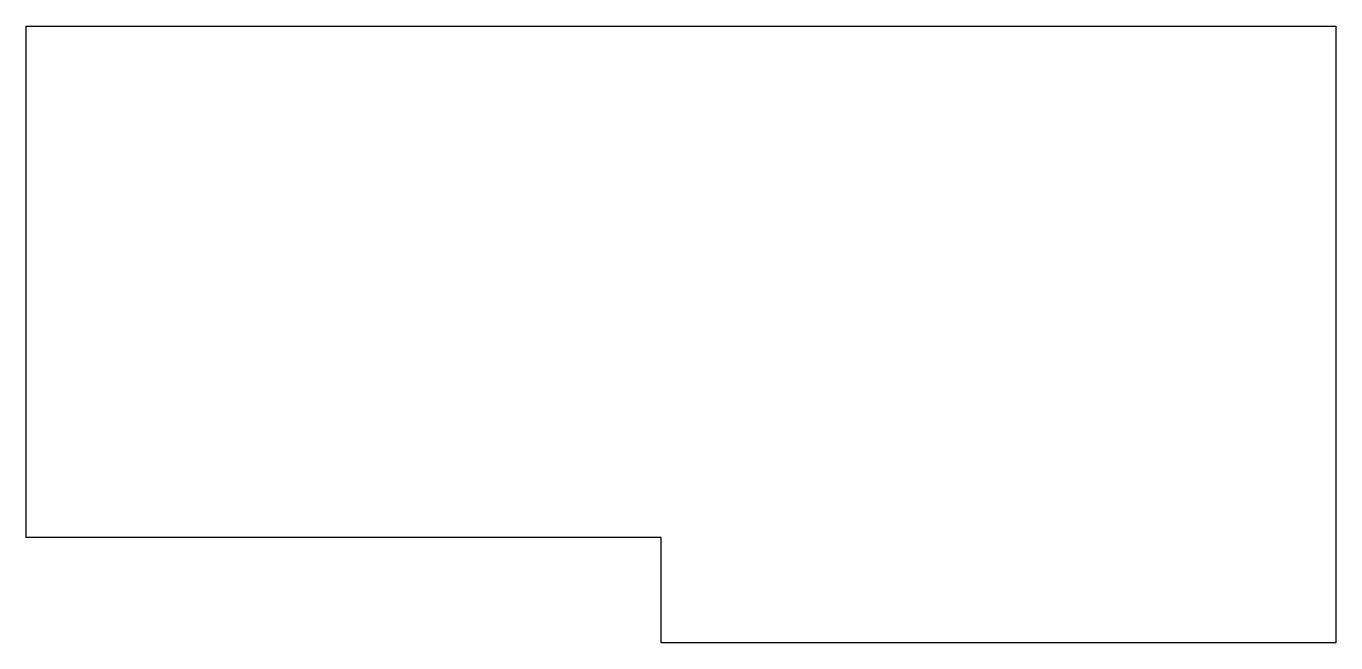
# Model space of a CAD drawing. Header units: millimetres. Extents: x 0 to 922, y 0 to 434.
import ezdxf

# ---------------------------------------------------------------- set-up
doc = ezdxf.new("R2010")
doc.units = ezdxf.units.MM

msp = doc.modelspace()

# ---------------------------------------------------------------- linework, layer by layer
at = {"layer": 'OUTLINE_QUOTE_ONLY'}
msp.add_lwpolyline([(0, 434), (922, 434), (922, 0), (447, 0), (447, 74), (0, 74)], close=True, dxfattribs=at)

doc.saveas('drawing.dxf')
